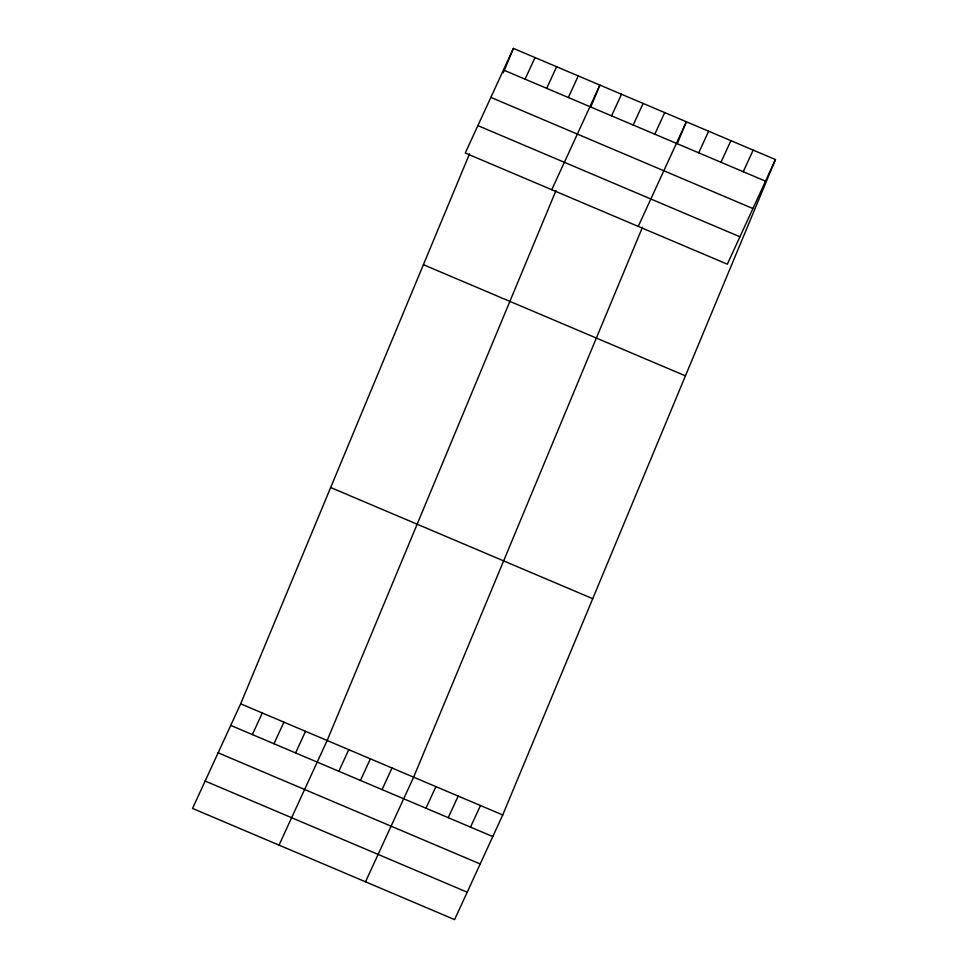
<?xml version="1.0" encoding="UTF-8"?>
<svg xmlns="http://www.w3.org/2000/svg" width="968" height="968" viewBox="0 0 968 968"><rect width="100%" height="100%" fill="white"/><g stroke="black" fill="none" stroke-linecap="round" stroke-linejoin="round"><path stroke-width="1.45" d="M775.453 159.563L727.331 264.191L465.269 153.029L513.403 48.4L775.453 159.563L502.731 814.971L454.597 919.6L192.547 808.437L240.669 703.809L469.528 153.839M503.275 72.733L513.403 48.4M556.007 190.527L327.148 740.496L279.026 845.125M590.879 106.71L599.882 85.087L551.76 189.716M642.486 227.202L413.626 777.183L365.505 881.8M677.358 143.397L686.36 121.762L638.239 226.391M525.079 79.17L535.014 57.572M546.702 88.342L556.636 66.744M252.358 734.579L262.292 712.98M568.325 97.514L578.259 75.915M273.968 743.751L283.902 722.152M295.591 752.923L305.525 731.324M611.57 115.845L621.492 94.259M633.181 125.017L643.115 103.431M338.836 771.254L348.77 749.668M654.804 134.189L664.738 112.603M360.447 780.426L370.381 758.839M382.07 789.598L392.004 768.011M698.702 152.811L708.636 131.212M720.979 162.261L730.9 140.662M425.968 808.22L435.902 786.621M743.242 171.711L753.177 150.113M448.244 817.67L458.179 796.071M470.521 827.12L480.455 805.521M503.469 69.998L765.519 181.161M490.861 97.393L752.923 208.556M477.877 125.622L739.939 236.785M423.391 264.688L685.453 375.85M330.669 487.521L592.731 598.684M240.669 703.809L502.731 814.971M230.735 725.407L492.797 836.57M218.127 752.801L480.189 863.964M205.143 781.031L467.205 892.193"/></g></svg>
